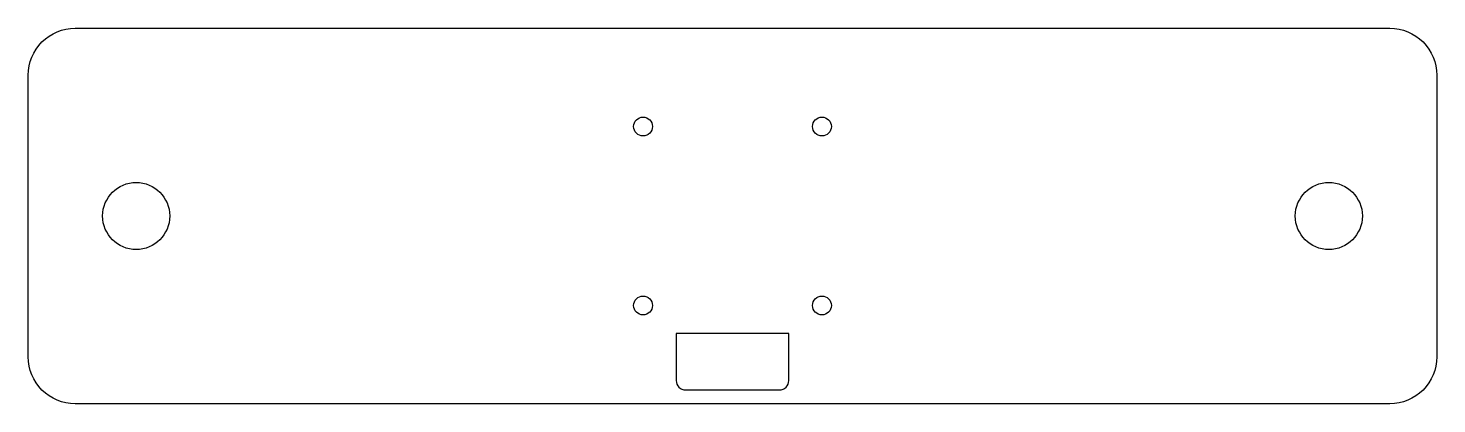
# Model space of a CAD drawing. Header units: millimetres. Extents: x -65 to 85, y -30 to 10.
import ezdxf

# ---------------------------------------------------------------- set-up
doc = ezdxf.new("R2010")
doc.units = ezdxf.units.MM
doc.layers.get('0').update_dxf_attribs({"linetype": 'CONTINUOUS'})

msp = doc.modelspace()

# ---------------------------------------------------------------- linework, layer by layer
for points in [[(-65.475, 5.475, -0.4142136), (-60.475, 10.475), (79.525, 10.475, -0.4142136), (84.525, 5.475), (84.525, -24.525, -0.4142136), (79.525, -29.525), (-60.475, -29.525, -0.4142136), (-65.475, -24.525)], [(4.525, -28.05), (14.525, -28.05, 0.4142136), (15.525, -27.05), (15.525, -22.05), (3.525, -22.05), (3.525, -27.05, 0.4142136)]]:
    msp.add_lwpolyline(points, format="xyb", close=True)
for centre, radius in [((0, 0), 1.003), ((19.05, 0), 1.003), ((-53.975, -9.525), 3.57), ((73.025, -9.525), 3.57), ((0, -19.05), 1.003), ((19.05, -19.05), 1.003)]:
    msp.add_circle(centre, radius)

doc.saveas('drawing.dxf')
